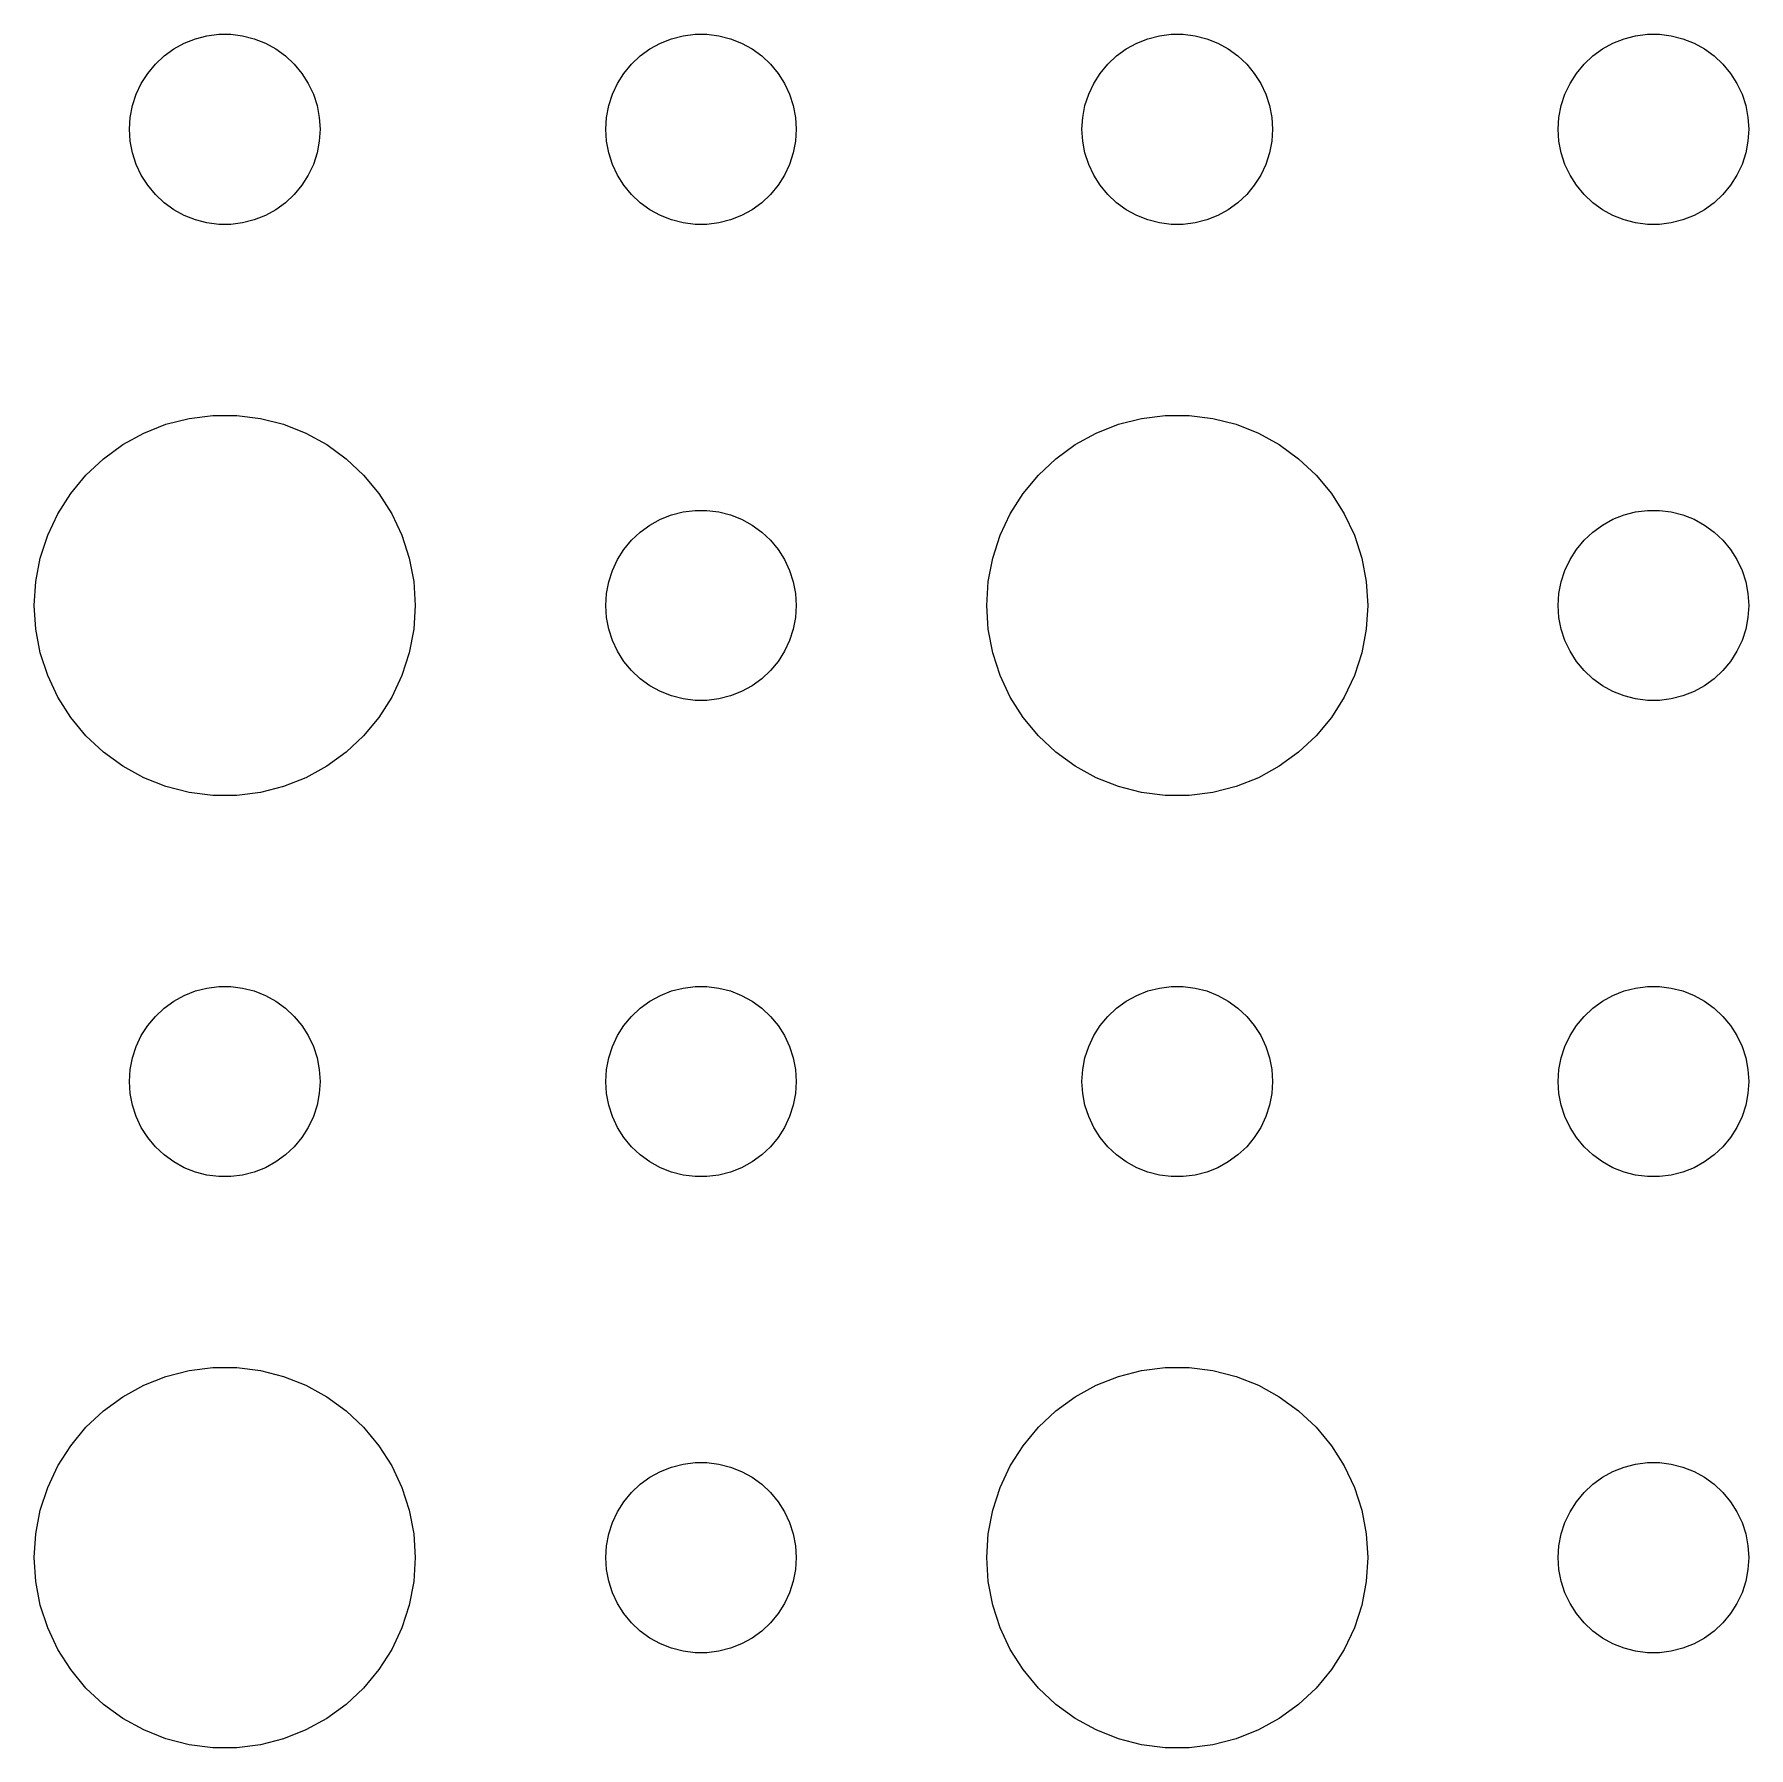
# Model space of a CAD drawing. Header units: metres. Extents: x -112 to 112, y -104 to 104.
# Drawn here: x -33 to -6, y 19.51 to 46.5 of the extents above; entities that cross this region are included whole.
import ezdxf

# ---------------------------------------------------------------- set-up
doc = ezdxf.new("R2010")
doc.units = ezdxf.units.M

msp = doc.modelspace()

# ---------------------------------------------------------------- linework, layer by layer
for p, q in [((-30.4635, 46.4266), (-30.2811, 46.4734)), ((-30.2811, 46.4734), (-30.0942, 46.497)), ((-30.0942, 46.497), (-29.9058, 46.497)), ((-29.9058, 46.497), (-29.7189, 46.4734)), ((-29.7189, 46.4734), (-29.5365, 46.4266)), ((-22.9635, 46.4266), (-22.7811, 46.4734)), ((-22.7811, 46.4734), (-22.5942, 46.497)), ((-22.5942, 46.497), (-22.4058, 46.497)), ((-22.4058, 46.497), (-22.2189, 46.4734)), ((-22.2189, 46.4734), (-22.0365, 46.4266)), ((-15.4635, 46.4266), (-15.2811, 46.4734)), ((-15.2811, 46.4734), (-15.0942, 46.497)), ((-15.0942, 46.497), (-14.9058, 46.497)), ((-14.9058, 46.497), (-14.7189, 46.4734)), ((-14.7189, 46.4734), (-14.5365, 46.4266)), ((-7.96352, 46.4266), (-7.78107, 46.4734)), ((-7.78107, 46.4734), (-7.59418, 46.497)), ((-7.59418, 46.497), (-7.40581, 46.497)), ((-7.40581, 46.497), (-7.21892, 46.4734)), ((-7.21892, 46.4734), (-7.03647, 46.4266)), ((-30.9561, 46.1558), (-30.8037, 46.2665)), ((-30.8037, 46.2665), (-30.6387, 46.3572)), ((-30.6387, 46.3572), (-30.4635, 46.4266)), ((-29.5365, 46.4266), (-29.3613, 46.3572)), ((-29.3613, 46.3572), (-29.1963, 46.2665)), ((-29.1963, 46.2665), (-29.0439, 46.1558)), ((-23.4561, 46.1558), (-23.3037, 46.2665)), ((-23.3037, 46.2665), (-23.1387, 46.3572)), ((-23.1387, 46.3572), (-22.9635, 46.4266)), ((-22.0365, 46.4266), (-21.8613, 46.3572)), ((-21.8613, 46.3572), (-21.6963, 46.2665)), ((-21.6963, 46.2665), (-21.5439, 46.1558)), ((-15.9561, 46.1558), (-15.8037, 46.2665)), ((-15.8037, 46.2665), (-15.6387, 46.3572)), ((-15.6387, 46.3572), (-15.4635, 46.4266)), ((-14.5365, 46.4266), (-14.3613, 46.3572)), ((-14.3613, 46.3572), (-14.1963, 46.2665)), ((-14.1963, 46.2665), (-14.0439, 46.1558)), ((-8.45613, 46.1558), (-8.30373, 46.2665)), ((-8.30373, 46.2665), (-8.13866, 46.3572)), ((-8.13866, 46.3572), (-7.96352, 46.4266)), ((-7.03647, 46.4266), (-6.86133, 46.3572)), ((-6.86133, 46.3572), (-6.69626, 46.2665)), ((-6.69626, 46.2665), (-6.54385, 46.1558)), ((-31.2135, 45.8817), (-31.0934, 46.0268)), ((-31.0934, 46.0268), (-30.9561, 46.1558)), ((-29.0439, 46.1558), (-28.9065, 46.0268)), ((-28.9065, 46.0268), (-28.7865, 45.8817)), ((-23.7135, 45.8817), (-23.5934, 46.0268)), ((-23.5934, 46.0268), (-23.4561, 46.1558)), ((-21.5439, 46.1558), (-21.4065, 46.0268)), ((-21.4065, 46.0268), (-21.2865, 45.8817)), ((-16.2135, 45.8817), (-16.0934, 46.0268)), ((-16.0934, 46.0268), (-15.9561, 46.1558)), ((-14.0439, 46.1558), (-13.9065, 46.0268)), ((-13.9065, 46.0268), (-13.7865, 45.8817)), ((-8.71352, 45.8817), (-8.59344, 46.0268)), ((-8.59344, 46.0268), (-8.45613, 46.1558)), ((-6.54385, 46.1558), (-6.40654, 46.0268)), ((-6.40654, 46.0268), (-6.28647, 45.8817)), ((-31.3947, 45.5522), (-31.3145, 45.7226)), ((-31.3145, 45.7226), (-31.2135, 45.8817)), ((-28.7865, 45.8817), (-28.6855, 45.7226)), ((-28.6855, 45.7226), (-28.6053, 45.5522)), ((-23.8947, 45.5522), (-23.8145, 45.7226)), ((-23.8145, 45.7226), (-23.7135, 45.8817)), ((-21.2865, 45.8817), (-21.1855, 45.7226)), ((-21.1855, 45.7226), (-21.1053, 45.5522)), ((-16.3947, 45.5522), (-16.3145, 45.7226)), ((-16.3145, 45.7226), (-16.2135, 45.8817)), ((-13.7865, 45.8817), (-13.6855, 45.7226)), ((-13.6855, 45.7226), (-13.6053, 45.5522)), ((-8.89465, 45.5522), (-8.81445, 45.7226)), ((-8.81445, 45.7226), (-8.71352, 45.8817)), ((-6.28647, 45.8817), (-6.18553, 45.7226)), ((-6.18553, 45.7226), (-6.10533, 45.5522)), ((-31.4882, 45.188), (-31.4529, 45.373)), ((-31.4529, 45.373), (-31.3947, 45.5522)), ((-28.6053, 45.5522), (-28.5471, 45.373)), ((-28.5471, 45.373), (-28.5118, 45.188)), ((-23.9882, 45.188), (-23.9529, 45.373)), ((-23.9529, 45.373), (-23.8947, 45.5522)), ((-21.1053, 45.5522), (-21.0471, 45.373)), ((-21.0471, 45.373), (-21.0118, 45.188)), ((-16.4882, 45.188), (-16.4529, 45.373)), ((-16.4529, 45.373), (-16.3947, 45.5522)), ((-13.6053, 45.5522), (-13.5471, 45.373)), ((-13.5471, 45.373), (-13.5118, 45.188)), ((-8.98816, 45.188), (-8.95287, 45.373)), ((-8.95287, 45.373), (-8.89465, 45.5522)), ((-6.10533, 45.5522), (-6.04712, 45.373)), ((-6.04712, 45.373), (-6.01183, 45.188)), ((-31.5, 45), (-31.4882, 45.188)), ((-28.5118, 45.188), (-28.5, 45)), ((-24, 45), (-23.9882, 45.188)), ((-21.0118, 45.188), (-21, 45)), ((-16.5, 45), (-16.4882, 45.188)), ((-13.5118, 45.188), (-13.5, 45)), ((-9, 45), (-8.98816, 45.188)), ((-6.01183, 45.188), (-6, 45)), ((-31.4882, 44.812), (-31.5, 45)), ((-28.5, 45), (-28.5118, 44.812)), ((-23.9882, 44.812), (-24, 45)), ((-21, 45), (-21.0118, 44.812)), ((-16.4882, 44.812), (-16.5, 45)), ((-13.5, 45), (-13.5118, 44.812)), ((-8.98816, 44.812), (-9, 45)), ((-6, 45), (-6.01183, 44.812)), ((-31.4529, 44.627), (-31.4882, 44.812)), ((-31.3947, 44.4478), (-31.4529, 44.627)), ((-28.5471, 44.627), (-28.6053, 44.4478)), ((-28.5118, 44.812), (-28.5471, 44.627)), ((-23.9529, 44.627), (-23.9882, 44.812)), ((-23.8947, 44.4478), (-23.9529, 44.627)), ((-21.0471, 44.627), (-21.1053, 44.4478)), ((-21.0118, 44.812), (-21.0471, 44.627)), ((-16.4529, 44.627), (-16.4882, 44.812)), ((-16.3947, 44.4478), (-16.4529, 44.627)), ((-13.5471, 44.627), (-13.6053, 44.4478)), ((-13.5118, 44.812), (-13.5471, 44.627)), ((-8.95287, 44.627), (-8.98816, 44.812)), ((-8.89465, 44.4478), (-8.95287, 44.627)), ((-6.04712, 44.627), (-6.10533, 44.4478)), ((-6.01183, 44.812), (-6.04712, 44.627)), ((-31.3145, 44.2774), (-31.3947, 44.4478)), ((-28.6053, 44.4478), (-28.6855, 44.2774)), ((-23.8145, 44.2774), (-23.8947, 44.4478)), ((-21.1053, 44.4478), (-21.1855, 44.2774)), ((-16.3145, 44.2774), (-16.3947, 44.4478)), ((-13.6053, 44.4478), (-13.6855, 44.2774)), ((-8.81445, 44.2774), (-8.89465, 44.4478)), ((-6.10533, 44.4478), (-6.18553, 44.2774)), ((-31.2135, 44.1183), (-31.3145, 44.2774)), ((-31.0934, 43.9732), (-31.2135, 44.1183)), ((-28.7865, 44.1183), (-28.9065, 43.9732)), ((-28.6855, 44.2774), (-28.7865, 44.1183)), ((-23.7135, 44.1183), (-23.8145, 44.2774)), ((-23.5934, 43.9732), (-23.7135, 44.1183)), ((-21.2865, 44.1183), (-21.4065, 43.9732)), ((-21.1855, 44.2774), (-21.2865, 44.1183)), ((-16.2135, 44.1183), (-16.3145, 44.2774)), ((-16.0934, 43.9732), (-16.2135, 44.1183)), ((-13.7865, 44.1183), (-13.9065, 43.9732)), ((-13.6855, 44.2774), (-13.7865, 44.1183)), ((-8.71352, 44.1183), (-8.81445, 44.2774)), ((-8.59344, 43.9732), (-8.71352, 44.1183)), ((-6.28647, 44.1183), (-6.40654, 43.9732)), ((-6.18553, 44.2774), (-6.28647, 44.1183)), ((-30.9561, 43.8442), (-31.0934, 43.9732)), ((-30.8037, 43.7335), (-30.9561, 43.8442)), ((-29.0439, 43.8442), (-29.1963, 43.7335)), ((-28.9065, 43.9732), (-29.0439, 43.8442)), ((-23.4561, 43.8442), (-23.5934, 43.9732)), ((-23.3037, 43.7335), (-23.4561, 43.8442)), ((-21.5439, 43.8442), (-21.6963, 43.7335)), ((-21.4065, 43.9732), (-21.5439, 43.8442)), ((-15.9561, 43.8442), (-16.0934, 43.9732)), ((-15.8037, 43.7335), (-15.9561, 43.8442)), ((-14.0439, 43.8442), (-14.1963, 43.7335)), ((-13.9065, 43.9732), (-14.0439, 43.8442)), ((-8.45613, 43.8442), (-8.59344, 43.9732)), ((-8.30373, 43.7335), (-8.45613, 43.8442)), ((-6.54385, 43.8442), (-6.69626, 43.7335)), ((-6.40654, 43.9732), (-6.54385, 43.8442)), ((-30.6387, 43.6428), (-30.8037, 43.7335)), ((-30.4635, 43.5734), (-30.6387, 43.6428)), ((-30.2811, 43.5266), (-30.4635, 43.5734)), ((-30.0942, 43.503), (-30.2811, 43.5266)), ((-29.9058, 43.503), (-30.0942, 43.503)), ((-29.7189, 43.5266), (-29.9058, 43.503)), ((-29.5365, 43.5734), (-29.7189, 43.5266)), ((-29.3613, 43.6428), (-29.5365, 43.5734)), ((-29.1963, 43.7335), (-29.3613, 43.6428)), ((-23.1387, 43.6428), (-23.3037, 43.7335)), ((-22.9635, 43.5734), (-23.1387, 43.6428)), ((-22.7811, 43.5266), (-22.9635, 43.5734)), ((-22.5942, 43.503), (-22.7811, 43.5266)), ((-22.4058, 43.503), (-22.5942, 43.503)), ((-22.2189, 43.5266), (-22.4058, 43.503)), ((-22.0365, 43.5734), (-22.2189, 43.5266)), ((-21.8613, 43.6428), (-22.0365, 43.5734)), ((-21.6963, 43.7335), (-21.8613, 43.6428)), ((-15.6387, 43.6428), (-15.8037, 43.7335)), ((-15.4635, 43.5734), (-15.6387, 43.6428)), ((-15.2811, 43.5266), (-15.4635, 43.5734)), ((-15.0942, 43.503), (-15.2811, 43.5266)), ((-14.9058, 43.503), (-15.0942, 43.503)), ((-14.7189, 43.5266), (-14.9058, 43.503)), ((-14.5365, 43.5734), (-14.7189, 43.5266)), ((-14.3613, 43.6428), (-14.5365, 43.5734)), ((-14.1963, 43.7335), (-14.3613, 43.6428)), ((-8.13866, 43.6428), (-8.30373, 43.7335)), ((-7.96352, 43.5734), (-8.13866, 43.6428)), ((-7.78107, 43.5266), (-7.96352, 43.5734)), ((-7.59418, 43.503), (-7.78107, 43.5266)), ((-7.40581, 43.503), (-7.59418, 43.503)), ((-7.21892, 43.5266), (-7.40581, 43.503)), ((-7.03647, 43.5734), (-7.21892, 43.5266)), ((-6.86133, 43.6428), (-7.03647, 43.5734)), ((-6.69626, 43.7335), (-6.86133, 43.6428)), ((-31.2773, 40.2145), (-30.927, 40.3532)), ((-30.927, 40.3532), (-30.5621, 40.4469)), ((-30.5621, 40.4469), (-30.1884, 40.4941)), ((-30.1884, 40.4941), (-29.8116, 40.4941)), ((-29.8116, 40.4941), (-29.4379, 40.4469)), ((-29.4379, 40.4469), (-29.0729, 40.3532)), ((-29.0729, 40.3532), (-28.7227, 40.2145)), ((-16.2773, 40.2145), (-15.927, 40.3532)), ((-15.927, 40.3532), (-15.5621, 40.4469)), ((-15.5621, 40.4469), (-15.1884, 40.4941)), ((-15.1884, 40.4941), (-14.8116, 40.4941)), ((-14.8116, 40.4941), (-14.4379, 40.4469)), ((-14.4379, 40.4469), (-14.0729, 40.3532)), ((-14.0729, 40.3532), (-13.7227, 40.2145)), ((-31.9123, 39.8115), (-31.6075, 40.033)), ((-31.6075, 40.033), (-31.2773, 40.2145)), ((-28.7227, 40.2145), (-28.3925, 40.033)), ((-28.3925, 40.033), (-28.0877, 39.8115)), ((-16.9123, 39.8115), (-16.6075, 40.033)), ((-16.6075, 40.033), (-16.2773, 40.2145)), ((-13.7227, 40.2145), (-13.3925, 40.033)), ((-13.3925, 40.033), (-13.0877, 39.8115)), ((-32.1869, 39.5536), (-31.9123, 39.8115)), ((-28.0877, 39.8115), (-27.8131, 39.5536)), ((-17.1869, 39.5536), (-16.9123, 39.8115)), ((-13.0877, 39.8115), (-12.8131, 39.5536)), ((-32.427, 39.2634), (-32.1869, 39.5536)), ((-27.8131, 39.5536), (-27.5729, 39.2634)), ((-17.427, 39.2634), (-17.1869, 39.5536)), ((-12.8131, 39.5536), (-12.5729, 39.2634)), ((-32.6289, 38.9453), (-32.427, 39.2634)), ((-27.5729, 39.2634), (-27.3711, 38.9453)), ((-17.6289, 38.9453), (-17.427, 39.2634)), ((-12.5729, 39.2634), (-12.3711, 38.9453)), ((-32.7893, 38.6044), (-32.6289, 38.9453)), ((-27.3711, 38.9453), (-27.2107, 38.6044)), ((-23.1387, 38.8572), (-22.9635, 38.9266)), ((-22.9635, 38.9266), (-22.7811, 38.9734)), ((-22.7811, 38.9734), (-22.5942, 38.997)), ((-22.5942, 38.997), (-22.4058, 38.997)), ((-22.4058, 38.997), (-22.2189, 38.9734)), ((-22.2189, 38.9734), (-22.0365, 38.9266)), ((-22.0365, 38.9266), (-21.8613, 38.8572)), ((-17.7893, 38.6044), (-17.6289, 38.9453)), ((-12.3711, 38.9453), (-12.2107, 38.6044)), ((-8.13866, 38.8572), (-7.96352, 38.9266)), ((-7.96352, 38.9266), (-7.78107, 38.9734)), ((-7.78107, 38.9734), (-7.59418, 38.997)), ((-7.59418, 38.997), (-7.40581, 38.997)), ((-7.40581, 38.997), (-7.21892, 38.9734)), ((-7.21892, 38.9734), (-7.03647, 38.9266)), ((-7.03647, 38.9266), (-6.86133, 38.8572)), ((-23.5934, 38.5268), (-23.4561, 38.6558)), ((-23.4561, 38.6558), (-23.3037, 38.7665)), ((-23.3037, 38.7665), (-23.1387, 38.8572)), ((-21.8613, 38.8572), (-21.6963, 38.7665)), ((-21.6963, 38.7665), (-21.5439, 38.6558)), ((-21.5439, 38.6558), (-21.4065, 38.5268)), ((-8.59344, 38.5268), (-8.45613, 38.6558)), ((-8.45613, 38.6558), (-8.30373, 38.7665)), ((-8.30373, 38.7665), (-8.13866, 38.8572)), ((-6.86133, 38.8572), (-6.69626, 38.7665)), ((-6.69626, 38.7665), (-6.54385, 38.6558)), ((-6.54385, 38.6558), (-6.40654, 38.5268)), ((-32.9057, 38.2461), (-32.7893, 38.6044)), ((-27.2107, 38.6044), (-27.0942, 38.2461)), ((-23.8145, 38.2226), (-23.7135, 38.3817)), ((-23.7135, 38.3817), (-23.5934, 38.5268)), ((-21.4065, 38.5268), (-21.2865, 38.3817)), ((-21.2865, 38.3817), (-21.1855, 38.2226)), ((-17.9057, 38.2461), (-17.7893, 38.6044)), ((-12.2107, 38.6044), (-12.0942, 38.2461)), ((-8.81445, 38.2226), (-8.71352, 38.3817)), ((-8.71352, 38.3817), (-8.59344, 38.5268)), ((-6.40654, 38.5268), (-6.28647, 38.3817)), ((-6.28647, 38.3817), (-6.18553, 38.2226)), ((-32.9763, 37.876), (-32.9057, 38.2461)), ((-27.0942, 38.2461), (-27.0237, 37.876)), ((-23.8947, 38.0522), (-23.8145, 38.2226)), ((-21.1855, 38.2226), (-21.1053, 38.0522)), ((-17.9763, 37.876), (-17.9057, 38.2461)), ((-12.0942, 38.2461), (-12.0237, 37.876)), ((-8.89465, 38.0522), (-8.81445, 38.2226)), ((-6.18553, 38.2226), (-6.10533, 38.0522)), ((-33, 37.5), (-32.9763, 37.876)), ((-27.0237, 37.876), (-27, 37.5)), ((-23.9882, 37.688), (-23.9529, 37.873)), ((-23.9529, 37.873), (-23.8947, 38.0522)), ((-21.1053, 38.0522), (-21.0471, 37.873)), ((-21.0471, 37.873), (-21.0118, 37.688)), ((-18, 37.5), (-17.9763, 37.876)), ((-12.0237, 37.876), (-12, 37.5)), ((-8.98816, 37.688), (-8.95287, 37.873)), ((-8.95287, 37.873), (-8.89465, 38.0522)), ((-6.10533, 38.0522), (-6.04712, 37.873)), ((-6.04712, 37.873), (-6.01183, 37.688)), ((-24, 37.5), (-23.9882, 37.688)), ((-21.0118, 37.688), (-21, 37.5)), ((-9, 37.5), (-8.98816, 37.688)), ((-6.01183, 37.688), (-6, 37.5)), ((-32.9763, 37.124), (-33, 37.5)), ((-27, 37.5), (-27.0237, 37.124)), ((-23.9882, 37.312), (-24, 37.5)), ((-23.9529, 37.127), (-23.9882, 37.312)), ((-21.0118, 37.312), (-21.0471, 37.127)), ((-21, 37.5), (-21.0118, 37.312)), ((-17.9763, 37.124), (-18, 37.5)), ((-12, 37.5), (-12.0237, 37.124)), ((-8.98816, 37.312), (-9, 37.5)), ((-8.95287, 37.127), (-8.98816, 37.312)), ((-6.01183, 37.312), (-6.04712, 37.127)), ((-6, 37.5), (-6.01183, 37.312)), ((-32.9057, 36.7539), (-32.9763, 37.124)), ((-27.0237, 37.124), (-27.0942, 36.7539)), ((-23.8947, 36.9478), (-23.9529, 37.127)), ((-21.0471, 37.127), (-21.1053, 36.9478)), ((-17.9057, 36.7539), (-17.9763, 37.124)), ((-12.0237, 37.124), (-12.0942, 36.7539)), ((-8.89465, 36.9478), (-8.95287, 37.127)), ((-6.04712, 37.127), (-6.10533, 36.9478)), ((-32.7893, 36.3956), (-32.9057, 36.7539)), ((-27.0942, 36.7539), (-27.2107, 36.3956)), ((-23.8145, 36.7774), (-23.8947, 36.9478)), ((-23.7135, 36.6183), (-23.8145, 36.7774)), ((-21.1855, 36.7774), (-21.2865, 36.6183)), ((-21.1053, 36.9478), (-21.1855, 36.7774)), ((-17.7893, 36.3956), (-17.9057, 36.7539)), ((-12.0942, 36.7539), (-12.2107, 36.3956)), ((-8.81445, 36.7774), (-8.89465, 36.9478)), ((-8.71352, 36.6183), (-8.81445, 36.7774)), ((-6.18553, 36.7774), (-6.28647, 36.6183)), ((-6.10533, 36.9478), (-6.18553, 36.7774)), ((-23.5934, 36.4732), (-23.7135, 36.6183)), ((-23.4561, 36.3442), (-23.5934, 36.4732)), ((-21.4065, 36.4732), (-21.5439, 36.3442)), ((-21.2865, 36.6183), (-21.4065, 36.4732)), ((-8.59344, 36.4732), (-8.71352, 36.6183)), ((-8.45613, 36.3442), (-8.59344, 36.4732)), ((-6.40654, 36.4732), (-6.54385, 36.3442)), ((-6.28647, 36.6183), (-6.40654, 36.4732)), ((-32.6289, 36.0547), (-32.7893, 36.3956)), ((-27.2107, 36.3956), (-27.3711, 36.0547)), ((-23.3037, 36.2335), (-23.4561, 36.3442)), ((-23.1387, 36.1428), (-23.3037, 36.2335)), ((-21.6963, 36.2335), (-21.8613, 36.1428)), ((-21.5439, 36.3442), (-21.6963, 36.2335)), ((-17.6289, 36.0547), (-17.7893, 36.3956)), ((-12.2107, 36.3956), (-12.3711, 36.0547)), ((-8.30373, 36.2335), (-8.45613, 36.3442)), ((-8.13866, 36.1428), (-8.30373, 36.2335)), ((-6.69626, 36.2335), (-6.86133, 36.1428)), ((-6.54385, 36.3442), (-6.69626, 36.2335)), ((-32.427, 35.7366), (-32.6289, 36.0547)), ((-27.3711, 36.0547), (-27.5729, 35.7366)), ((-22.9635, 36.0734), (-23.1387, 36.1428)), ((-22.7811, 36.0266), (-22.9635, 36.0734)), ((-22.5942, 36.003), (-22.7811, 36.0266)), ((-22.4058, 36.003), (-22.5942, 36.003)), ((-22.2189, 36.0266), (-22.4058, 36.003)), ((-22.0365, 36.0734), (-22.2189, 36.0266)), ((-21.8613, 36.1428), (-22.0365, 36.0734)), ((-17.427, 35.7366), (-17.6289, 36.0547)), ((-12.3711, 36.0547), (-12.5729, 35.7366)), ((-7.96352, 36.0734), (-8.13866, 36.1428)), ((-7.78107, 36.0266), (-7.96352, 36.0734)), ((-7.59418, 36.003), (-7.78107, 36.0266)), ((-7.40581, 36.003), (-7.59418, 36.003)), ((-7.21892, 36.0266), (-7.40581, 36.003)), ((-7.03647, 36.0734), (-7.21892, 36.0266)), ((-6.86133, 36.1428), (-7.03647, 36.0734)), ((-32.1869, 35.4464), (-32.427, 35.7366)), ((-27.5729, 35.7366), (-27.8131, 35.4464)), ((-17.1869, 35.4464), (-17.427, 35.7366)), ((-12.5729, 35.7366), (-12.8131, 35.4464)), ((-31.9123, 35.1885), (-32.1869, 35.4464)), ((-27.8131, 35.4464), (-28.0877, 35.1885)), ((-16.9123, 35.1885), (-17.1869, 35.4464)), ((-12.8131, 35.4464), (-13.0877, 35.1885)), ((-31.6075, 34.967), (-31.9123, 35.1885)), ((-28.0877, 35.1885), (-28.3925, 34.967)), ((-16.6075, 34.967), (-16.9123, 35.1885)), ((-13.0877, 35.1885), (-13.3925, 34.967)), ((-31.2773, 34.7855), (-31.6075, 34.967)), ((-28.3925, 34.967), (-28.7227, 34.7855)), ((-16.2773, 34.7855), (-16.6075, 34.967)), ((-13.3925, 34.967), (-13.7227, 34.7855)), ((-30.927, 34.6468), (-31.2773, 34.7855)), ((-30.5621, 34.5531), (-30.927, 34.6468)), ((-29.0729, 34.6468), (-29.4379, 34.5531)), ((-28.7227, 34.7855), (-29.0729, 34.6468)), ((-15.927, 34.6468), (-16.2773, 34.7855)), ((-15.5621, 34.5531), (-15.927, 34.6468)), ((-14.0729, 34.6468), (-14.4379, 34.5531)), ((-13.7227, 34.7855), (-14.0729, 34.6468)), ((-30.1884, 34.5059), (-30.5621, 34.5531)), ((-29.8116, 34.5059), (-30.1884, 34.5059)), ((-29.4379, 34.5531), (-29.8116, 34.5059)), ((-15.1884, 34.5059), (-15.5621, 34.5531)), ((-14.8116, 34.5059), (-15.1884, 34.5059)), ((-14.4379, 34.5531), (-14.8116, 34.5059)), ((-30.8037, 31.2665), (-30.6387, 31.3572)), ((-30.6387, 31.3572), (-30.4635, 31.4266)), ((-30.4635, 31.4266), (-30.2811, 31.4734)), ((-30.2811, 31.4734), (-30.0942, 31.497)), ((-30.0942, 31.497), (-29.9058, 31.497)), ((-29.9058, 31.497), (-29.7189, 31.4734)), ((-29.7189, 31.4734), (-29.5365, 31.4266)), ((-29.5365, 31.4266), (-29.3613, 31.3572)), ((-29.3613, 31.3572), (-29.1963, 31.2665)), ((-23.3037, 31.2665), (-23.1387, 31.3572)), ((-23.1387, 31.3572), (-22.9635, 31.4266)), ((-22.9635, 31.4266), (-22.7811, 31.4734)), ((-22.7811, 31.4734), (-22.5942, 31.497)), ((-22.5942, 31.497), (-22.4058, 31.497)), ((-22.4058, 31.497), (-22.2189, 31.4734)), ((-22.2189, 31.4734), (-22.0365, 31.4266)), ((-22.0365, 31.4266), (-21.8613, 31.3572)), ((-21.8613, 31.3572), (-21.6963, 31.2665)), ((-15.8037, 31.2665), (-15.6387, 31.3572)), ((-15.6387, 31.3572), (-15.4635, 31.4266)), ((-15.4635, 31.4266), (-15.2811, 31.4734)), ((-15.2811, 31.4734), (-15.0942, 31.497)), ((-15.0942, 31.497), (-14.9058, 31.497)), ((-14.9058, 31.497), (-14.7189, 31.4734)), ((-14.7189, 31.4734), (-14.5365, 31.4266)), ((-14.5365, 31.4266), (-14.3613, 31.3572)), ((-14.3613, 31.3572), (-14.1963, 31.2665)), ((-8.30373, 31.2665), (-8.13866, 31.3572)), ((-8.13866, 31.3572), (-7.96352, 31.4266)), ((-7.96352, 31.4266), (-7.78107, 31.4734)), ((-7.78107, 31.4734), (-7.59418, 31.497)), ((-7.59418, 31.497), (-7.40581, 31.497)), ((-7.40581, 31.497), (-7.21892, 31.4734)), ((-7.21892, 31.4734), (-7.03647, 31.4266)), ((-7.03647, 31.4266), (-6.86133, 31.3572)), ((-6.86133, 31.3572), (-6.69626, 31.2665)), ((-31.0934, 31.0268), (-30.9561, 31.1558)), ((-30.9561, 31.1558), (-30.8037, 31.2665)), ((-29.1963, 31.2665), (-29.0439, 31.1558)), ((-29.0439, 31.1558), (-28.9065, 31.0268)), ((-23.5934, 31.0268), (-23.4561, 31.1558)), ((-23.4561, 31.1558), (-23.3037, 31.2665)), ((-21.6963, 31.2665), (-21.5439, 31.1558)), ((-21.5439, 31.1558), (-21.4065, 31.0268)), ((-16.0934, 31.0268), (-15.9561, 31.1558)), ((-15.9561, 31.1558), (-15.8037, 31.2665)), ((-14.1963, 31.2665), (-14.0439, 31.1558)), ((-14.0439, 31.1558), (-13.9065, 31.0268)), ((-8.59344, 31.0268), (-8.45613, 31.1558)), ((-8.45613, 31.1558), (-8.30373, 31.2665)), ((-6.69626, 31.2665), (-6.54385, 31.1558)), ((-6.54385, 31.1558), (-6.40654, 31.0268)), ((-31.3145, 30.7226), (-31.2135, 30.8817)), ((-31.2135, 30.8817), (-31.0934, 31.0268)), ((-28.9065, 31.0268), (-28.7865, 30.8817)), ((-28.7865, 30.8817), (-28.6855, 30.7226)), ((-23.8145, 30.7226), (-23.7135, 30.8817)), ((-23.7135, 30.8817), (-23.5934, 31.0268)), ((-21.4065, 31.0268), (-21.2865, 30.8817)), ((-21.2865, 30.8817), (-21.1855, 30.7226)), ((-16.3145, 30.7226), (-16.2135, 30.8817)), ((-16.2135, 30.8817), (-16.0934, 31.0268)), ((-13.9065, 31.0268), (-13.7865, 30.8817)), ((-13.7865, 30.8817), (-13.6855, 30.7226)), ((-8.81445, 30.7226), (-8.71352, 30.8817)), ((-8.71352, 30.8817), (-8.59344, 31.0268)), ((-6.40654, 31.0268), (-6.28647, 30.8817)), ((-6.28647, 30.8817), (-6.18553, 30.7226)), ((-31.4529, 30.373), (-31.3947, 30.5522)), ((-31.3947, 30.5522), (-31.3145, 30.7226)), ((-28.6855, 30.7226), (-28.6053, 30.5522)), ((-28.6053, 30.5522), (-28.5471, 30.373)), ((-23.9529, 30.373), (-23.8947, 30.5522)), ((-23.8947, 30.5522), (-23.8145, 30.7226)), ((-21.1855, 30.7226), (-21.1053, 30.5522)), ((-21.1053, 30.5522), (-21.0471, 30.373)), ((-16.4529, 30.373), (-16.3947, 30.5522)), ((-16.3947, 30.5522), (-16.3145, 30.7226)), ((-13.6855, 30.7226), (-13.6053, 30.5522)), ((-13.6053, 30.5522), (-13.5471, 30.373)), ((-8.95287, 30.373), (-8.89465, 30.5522)), ((-8.89465, 30.5522), (-8.81445, 30.7226)), ((-6.18553, 30.7226), (-6.10533, 30.5522)), ((-6.10533, 30.5522), (-6.04712, 30.373)), ((-31.4882, 30.188), (-31.4529, 30.373)), ((-28.5471, 30.373), (-28.5118, 30.188)), ((-23.9882, 30.188), (-23.9529, 30.373)), ((-21.0471, 30.373), (-21.0118, 30.188)), ((-16.4882, 30.188), (-16.4529, 30.373)), ((-13.5471, 30.373), (-13.5118, 30.188)), ((-8.98816, 30.188), (-8.95287, 30.373)), ((-6.04712, 30.373), (-6.01183, 30.188)), ((-31.5, 30), (-31.4882, 30.188)), ((-31.4882, 29.812), (-31.5, 30)), ((-28.5118, 30.188), (-28.5, 30)), ((-28.5, 30), (-28.5118, 29.812)), ((-24, 30), (-23.9882, 30.188)), ((-23.9882, 29.812), (-24, 30)), ((-21.0118, 30.188), (-21, 30)), ((-21, 30), (-21.0118, 29.812)), ((-16.5, 30), (-16.4882, 30.188)), ((-16.4882, 29.812), (-16.5, 30)), ((-13.5118, 30.188), (-13.5, 30)), ((-13.5, 30), (-13.5118, 29.812)), ((-9, 30), (-8.98816, 30.188)), ((-8.98816, 29.812), (-9, 30)), ((-6.01183, 30.188), (-6, 30)), ((-6, 30), (-6.01183, 29.812)), ((-31.4529, 29.627), (-31.4882, 29.812)), ((-28.5118, 29.812), (-28.5471, 29.627)), ((-23.9529, 29.627), (-23.9882, 29.812)), ((-21.0118, 29.812), (-21.0471, 29.627)), ((-16.4529, 29.627), (-16.4882, 29.812)), ((-13.5118, 29.812), (-13.5471, 29.627)), ((-8.95287, 29.627), (-8.98816, 29.812)), ((-6.01183, 29.812), (-6.04712, 29.627)), ((-31.3947, 29.4478), (-31.4529, 29.627)), ((-31.3145, 29.2774), (-31.3947, 29.4478)), ((-28.6053, 29.4478), (-28.6855, 29.2774)), ((-28.5471, 29.627), (-28.6053, 29.4478)), ((-23.8947, 29.4478), (-23.9529, 29.627)), ((-23.8145, 29.2774), (-23.8947, 29.4478)), ((-21.1053, 29.4478), (-21.1855, 29.2774)), ((-21.0471, 29.627), (-21.1053, 29.4478)), ((-16.3947, 29.4478), (-16.4529, 29.627)), ((-16.3145, 29.2774), (-16.3947, 29.4478)), ((-13.6053, 29.4478), (-13.6855, 29.2774)), ((-13.5471, 29.627), (-13.6053, 29.4478)), ((-8.89465, 29.4478), (-8.95287, 29.627)), ((-8.81445, 29.2774), (-8.89465, 29.4478)), ((-6.10533, 29.4478), (-6.18553, 29.2774)), ((-6.04712, 29.627), (-6.10533, 29.4478)), ((-31.2135, 29.1183), (-31.3145, 29.2774)), ((-28.6855, 29.2774), (-28.7865, 29.1183)), ((-23.7135, 29.1183), (-23.8145, 29.2774)), ((-21.1855, 29.2774), (-21.2865, 29.1183)), ((-16.2135, 29.1183), (-16.3145, 29.2774)), ((-13.6855, 29.2774), (-13.7865, 29.1183)), ((-8.71352, 29.1183), (-8.81445, 29.2774)), ((-6.18553, 29.2774), (-6.28647, 29.1183)), ((-31.0934, 28.9732), (-31.2135, 29.1183)), ((-30.9561, 28.8442), (-31.0934, 28.9732)), ((-28.9065, 28.9732), (-29.0439, 28.8442)), ((-28.7865, 29.1183), (-28.9065, 28.9732)), ((-23.5934, 28.9732), (-23.7135, 29.1183)), ((-23.4561, 28.8442), (-23.5934, 28.9732)), ((-21.4065, 28.9732), (-21.5439, 28.8442)), ((-21.2865, 29.1183), (-21.4065, 28.9732)), ((-16.0934, 28.9732), (-16.2135, 29.1183)), ((-15.9561, 28.8442), (-16.0934, 28.9732)), ((-13.9065, 28.9732), (-14.0439, 28.8442)), ((-13.7865, 29.1183), (-13.9065, 28.9732)), ((-8.59344, 28.9732), (-8.71352, 29.1183)), ((-8.45613, 28.8442), (-8.59344, 28.9732)), ((-6.40654, 28.9732), (-6.54385, 28.8442)), ((-6.28647, 29.1183), (-6.40654, 28.9732)), ((-30.8037, 28.7335), (-30.9561, 28.8442)), ((-30.6387, 28.6427), (-30.8037, 28.7335)), ((-30.4635, 28.5734), (-30.6387, 28.6427)), ((-29.3613, 28.6427), (-29.5365, 28.5734)), ((-29.1963, 28.7335), (-29.3613, 28.6427)), ((-29.0439, 28.8442), (-29.1963, 28.7335)), ((-23.3037, 28.7335), (-23.4561, 28.8442)), ((-23.1387, 28.6427), (-23.3037, 28.7335)), ((-22.9635, 28.5734), (-23.1387, 28.6427)), ((-21.8613, 28.6427), (-22.0365, 28.5734)), ((-21.6963, 28.7335), (-21.8613, 28.6427)), ((-21.5439, 28.8442), (-21.6963, 28.7335)), ((-15.8037, 28.7335), (-15.9561, 28.8442)), ((-15.6387, 28.6427), (-15.8037, 28.7335)), ((-15.4635, 28.5734), (-15.6387, 28.6427)), ((-14.3613, 28.6427), (-14.5365, 28.5734)), ((-14.1963, 28.7335), (-14.3613, 28.6427)), ((-14.0439, 28.8442), (-14.1963, 28.7335)), ((-8.30373, 28.7335), (-8.45613, 28.8442)), ((-8.13866, 28.6427), (-8.30373, 28.7335)), ((-7.96352, 28.5734), (-8.13866, 28.6427)), ((-6.86133, 28.6427), (-7.03647, 28.5734)), ((-6.69626, 28.7335), (-6.86133, 28.6427)), ((-6.54385, 28.8442), (-6.69626, 28.7335)), ((-30.2811, 28.5266), (-30.4635, 28.5734)), ((-30.0942, 28.503), (-30.2811, 28.5266)), ((-29.9058, 28.503), (-30.0942, 28.503)), ((-29.7189, 28.5266), (-29.9058, 28.503)), ((-29.5365, 28.5734), (-29.7189, 28.5266)), ((-22.7811, 28.5266), (-22.9635, 28.5734)), ((-22.5942, 28.503), (-22.7811, 28.5266)), ((-22.4058, 28.503), (-22.5942, 28.503)), ((-22.2189, 28.5266), (-22.4058, 28.503)), ((-22.0365, 28.5734), (-22.2189, 28.5266)), ((-15.2811, 28.5266), (-15.4635, 28.5734)), ((-15.0942, 28.503), (-15.2811, 28.5266)), ((-14.9058, 28.503), (-15.0942, 28.503)), ((-14.7189, 28.5266), (-14.9058, 28.503)), ((-14.5365, 28.5734), (-14.7189, 28.5266)), ((-7.78107, 28.5266), (-7.96352, 28.5734)), ((-7.59418, 28.503), (-7.78107, 28.5266)), ((-7.40581, 28.503), (-7.59418, 28.503)), ((-7.21892, 28.5266), (-7.40581, 28.503)), ((-7.03647, 28.5734), (-7.21892, 28.5266)), ((-30.927, 25.3532), (-30.5621, 25.4469)), ((-30.5621, 25.4469), (-30.1884, 25.4941)), ((-30.1884, 25.4941), (-29.8116, 25.4941)), ((-29.8116, 25.4941), (-29.4379, 25.4469)), ((-29.4379, 25.4469), (-29.0729, 25.3532)), ((-15.927, 25.3532), (-15.5621, 25.4469)), ((-15.5621, 25.4469), (-15.1884, 25.4941)), ((-15.1884, 25.4941), (-14.8116, 25.4941)), ((-14.8116, 25.4941), (-14.4379, 25.4469)), ((-14.4379, 25.4469), (-14.0729, 25.3532)), ((-31.6075, 25.033), (-31.2773, 25.2145)), ((-31.2773, 25.2145), (-30.927, 25.3532)), ((-29.0729, 25.3532), (-28.7227, 25.2145)), ((-28.7227, 25.2145), (-28.3925, 25.033)), ((-16.6075, 25.033), (-16.2773, 25.2145)), ((-16.2773, 25.2145), (-15.927, 25.3532)), ((-14.0729, 25.3532), (-13.7227, 25.2145)), ((-13.7227, 25.2145), (-13.3925, 25.033)), ((-31.9123, 24.8115), (-31.6075, 25.033)), ((-28.3925, 25.033), (-28.0877, 24.8115)), ((-16.9123, 24.8115), (-16.6075, 25.033)), ((-13.3925, 25.033), (-13.0877, 24.8115)), ((-32.1869, 24.5536), (-31.9123, 24.8115)), ((-28.0877, 24.8115), (-27.8131, 24.5536)), ((-17.1869, 24.5536), (-16.9123, 24.8115)), ((-13.0877, 24.8115), (-12.8131, 24.5536)), ((-32.427, 24.2634), (-32.1869, 24.5536)), ((-27.8131, 24.5536), (-27.5729, 24.2634)), ((-17.427, 24.2634), (-17.1869, 24.5536)), ((-12.8131, 24.5536), (-12.5729, 24.2634)), ((-32.6289, 23.9453), (-32.427, 24.2634)), ((-27.5729, 24.2634), (-27.3711, 23.9453)), ((-17.6289, 23.9453), (-17.427, 24.2634)), ((-12.5729, 24.2634), (-12.3711, 23.9453)), ((-32.7893, 23.6044), (-32.6289, 23.9453)), ((-27.3711, 23.9453), (-27.2107, 23.6044)), ((-23.4561, 23.6558), (-23.3037, 23.7665)), ((-23.3037, 23.7665), (-23.1387, 23.8572)), ((-23.1387, 23.8572), (-22.9635, 23.9266)), ((-22.9635, 23.9266), (-22.7811, 23.9734)), ((-22.7811, 23.9734), (-22.5942, 23.997)), ((-22.5942, 23.997), (-22.4058, 23.997)), ((-22.4058, 23.997), (-22.2189, 23.9734)), ((-22.2189, 23.9734), (-22.0365, 23.9266)), ((-22.0365, 23.9266), (-21.8613, 23.8572)), ((-21.8613, 23.8572), (-21.6963, 23.7665)), ((-21.6963, 23.7665), (-21.5439, 23.6558)), ((-17.7893, 23.6044), (-17.6289, 23.9453)), ((-12.3711, 23.9453), (-12.2107, 23.6044)), ((-8.45613, 23.6558), (-8.30373, 23.7665)), ((-8.30373, 23.7665), (-8.13866, 23.8572)), ((-8.13866, 23.8572), (-7.96352, 23.9266)), ((-7.96352, 23.9266), (-7.78107, 23.9734)), ((-7.78107, 23.9734), (-7.59418, 23.997)), ((-7.59418, 23.997), (-7.40581, 23.997)), ((-7.40581, 23.997), (-7.21892, 23.9734)), ((-7.21892, 23.9734), (-7.03647, 23.9266)), ((-7.03647, 23.9266), (-6.86133, 23.8572)), ((-6.86133, 23.8572), (-6.69626, 23.7665)), ((-6.69626, 23.7665), (-6.54385, 23.6558)), ((-32.9057, 23.2461), (-32.7893, 23.6044)), ((-27.2107, 23.6044), (-27.0942, 23.2461)), ((-23.7135, 23.3817), (-23.5934, 23.5268)), ((-23.5934, 23.5268), (-23.4561, 23.6558)), ((-21.5439, 23.6558), (-21.4065, 23.5268)), ((-21.4065, 23.5268), (-21.2865, 23.3817)), ((-17.9057, 23.2461), (-17.7893, 23.6044)), ((-12.2107, 23.6044), (-12.0942, 23.2461)), ((-8.71352, 23.3817), (-8.59344, 23.5268)), ((-8.59344, 23.5268), (-8.45613, 23.6558)), ((-6.54385, 23.6558), (-6.40654, 23.5268)), ((-6.40654, 23.5268), (-6.28647, 23.3817)), ((-32.9763, 22.876), (-32.9057, 23.2461)), ((-27.0942, 23.2461), (-27.0237, 22.876)), ((-23.8947, 23.0522), (-23.8145, 23.2226)), ((-23.8145, 23.2226), (-23.7135, 23.3817)), ((-21.2865, 23.3817), (-21.1855, 23.2226)), ((-21.1855, 23.2226), (-21.1053, 23.0522)), ((-17.9763, 22.876), (-17.9057, 23.2461)), ((-12.0942, 23.2461), (-12.0237, 22.876)), ((-8.89465, 23.0522), (-8.81445, 23.2226)), ((-8.81445, 23.2226), (-8.71352, 23.3817)), ((-6.28647, 23.3817), (-6.18553, 23.2226)), ((-6.18553, 23.2226), (-6.10533, 23.0522)), ((-23.9529, 22.873), (-23.8947, 23.0522)), ((-21.1053, 23.0522), (-21.0471, 22.873)), ((-8.95287, 22.873), (-8.89465, 23.0522)), ((-6.10533, 23.0522), (-6.04712, 22.873)), ((-33, 22.5), (-32.9763, 22.876)), ((-27.0237, 22.876), (-27, 22.5)), ((-24, 22.5), (-23.9882, 22.688)), ((-23.9882, 22.688), (-23.9529, 22.873)), ((-21.0471, 22.873), (-21.0118, 22.688)), ((-21.0118, 22.688), (-21, 22.5)), ((-18, 22.5), (-17.9763, 22.876)), ((-12.0237, 22.876), (-12, 22.5)), ((-9, 22.5), (-8.98816, 22.688)), ((-8.98816, 22.688), (-8.95287, 22.873)), ((-6.04712, 22.873), (-6.01183, 22.688)), ((-6.01183, 22.688), (-6, 22.5)), ((-32.9763, 22.124), (-33, 22.5)), ((-27, 22.5), (-27.0237, 22.124)), ((-23.9882, 22.312), (-24, 22.5)), ((-21, 22.5), (-21.0118, 22.312)), ((-17.9763, 22.124), (-18, 22.5)), ((-12, 22.5), (-12.0237, 22.124)), ((-8.98816, 22.312), (-9, 22.5)), ((-6, 22.5), (-6.01183, 22.312)), ((-23.9529, 22.127), (-23.9882, 22.312)), ((-21.0118, 22.312), (-21.0471, 22.127)), ((-8.95287, 22.127), (-8.98816, 22.312)), ((-6.01183, 22.312), (-6.04712, 22.127)), ((-32.9057, 21.7539), (-32.9763, 22.124)), ((-27.0237, 22.124), (-27.0942, 21.7539)), ((-23.8947, 21.9478), (-23.9529, 22.127)), ((-23.8145, 21.7774), (-23.8947, 21.9478)), ((-21.1053, 21.9478), (-21.1855, 21.7774)), ((-21.0471, 22.127), (-21.1053, 21.9478)), ((-17.9057, 21.7539), (-17.9763, 22.124)), ((-12.0237, 22.124), (-12.0942, 21.7539)), ((-8.89465, 21.9478), (-8.95287, 22.127)), ((-8.81445, 21.7774), (-8.89465, 21.9478)), ((-6.10533, 21.9478), (-6.18553, 21.7774)), ((-6.04712, 22.127), (-6.10533, 21.9478)), ((-32.7893, 21.3956), (-32.9057, 21.7539)), ((-27.0942, 21.7539), (-27.2107, 21.3956)), ((-23.7135, 21.6183), (-23.8145, 21.7774)), ((-23.5934, 21.4732), (-23.7135, 21.6183)), ((-21.2865, 21.6183), (-21.4065, 21.4732)), ((-21.1855, 21.7774), (-21.2865, 21.6183)), ((-17.7893, 21.3956), (-17.9057, 21.7539)), ((-12.0942, 21.7539), (-12.2107, 21.3956)), ((-8.71352, 21.6183), (-8.81445, 21.7774)), ((-8.59344, 21.4732), (-8.71352, 21.6183)), ((-6.28647, 21.6183), (-6.40654, 21.4732)), ((-6.18553, 21.7774), (-6.28647, 21.6183)), ((-32.6289, 21.0547), (-32.7893, 21.3956)), ((-27.2107, 21.3956), (-27.3711, 21.0547)), ((-23.4561, 21.3442), (-23.5934, 21.4732)), ((-23.3037, 21.2335), (-23.4561, 21.3442)), ((-21.5439, 21.3442), (-21.6963, 21.2335)), ((-21.4065, 21.4732), (-21.5439, 21.3442)), ((-17.6289, 21.0547), (-17.7893, 21.3956)), ((-12.2107, 21.3956), (-12.3711, 21.0547)), ((-8.45613, 21.3442), (-8.59344, 21.4732)), ((-8.30373, 21.2335), (-8.45613, 21.3442)), ((-6.54385, 21.3442), (-6.69626, 21.2335)), ((-6.40654, 21.4732), (-6.54385, 21.3442)), ((-23.1387, 21.1427), (-23.3037, 21.2335)), ((-22.9635, 21.0734), (-23.1387, 21.1427)), ((-22.7811, 21.0266), (-22.9635, 21.0734)), ((-22.0365, 21.0734), (-22.2189, 21.0266)), ((-21.8613, 21.1427), (-22.0365, 21.0734)), ((-21.6963, 21.2335), (-21.8613, 21.1427)), ((-8.13866, 21.1427), (-8.30373, 21.2335)), ((-7.96352, 21.0734), (-8.13866, 21.1427)), ((-7.78107, 21.0266), (-7.96352, 21.0734)), ((-7.03647, 21.0734), (-7.21892, 21.0266)), ((-6.86133, 21.1427), (-7.03647, 21.0734)), ((-6.69626, 21.2335), (-6.86133, 21.1427)), ((-32.427, 20.7366), (-32.6289, 21.0547)), ((-27.3711, 21.0547), (-27.5729, 20.7366)), ((-22.5942, 21.003), (-22.7811, 21.0266)), ((-22.4058, 21.003), (-22.5942, 21.003)), ((-22.2189, 21.0266), (-22.4058, 21.003)), ((-17.427, 20.7366), (-17.6289, 21.0547)), ((-12.3711, 21.0547), (-12.5729, 20.7366)), ((-7.59418, 21.003), (-7.78107, 21.0266)), ((-7.40581, 21.003), (-7.59418, 21.003)), ((-7.21892, 21.0266), (-7.40581, 21.003)), ((-32.1869, 20.4464), (-32.427, 20.7366)), ((-27.5729, 20.7366), (-27.8131, 20.4464)), ((-17.1869, 20.4464), (-17.427, 20.7366)), ((-12.5729, 20.7366), (-12.8131, 20.4464)), ((-31.9123, 20.1884), (-32.1869, 20.4464)), ((-27.8131, 20.4464), (-28.0877, 20.1884)), ((-16.9123, 20.1884), (-17.1869, 20.4464)), ((-12.8131, 20.4464), (-13.0877, 20.1884)), ((-31.6075, 19.967), (-31.9123, 20.1884)), ((-28.0877, 20.1884), (-28.3925, 19.967)), ((-16.6075, 19.967), (-16.9123, 20.1884)), ((-13.0877, 20.1884), (-13.3925, 19.967)), ((-31.2773, 19.7855), (-31.6075, 19.967)), ((-30.927, 19.6468), (-31.2773, 19.7855)), ((-28.7227, 19.7855), (-29.0729, 19.6468)), ((-28.3925, 19.967), (-28.7227, 19.7855)), ((-16.2773, 19.7855), (-16.6075, 19.967)), ((-15.927, 19.6468), (-16.2773, 19.7855)), ((-13.7227, 19.7855), (-14.0729, 19.6468)), ((-13.3925, 19.967), (-13.7227, 19.7855)), ((-30.5621, 19.5531), (-30.927, 19.6468)), ((-30.1884, 19.5059), (-30.5621, 19.5531)), ((-29.8116, 19.5059), (-30.1884, 19.5059)), ((-29.4379, 19.5531), (-29.8116, 19.5059)), ((-29.0729, 19.6468), (-29.4379, 19.5531)), ((-15.5621, 19.5531), (-15.927, 19.6468)), ((-15.1884, 19.5059), (-15.5621, 19.5531)), ((-14.8116, 19.5059), (-15.1884, 19.5059)), ((-14.4379, 19.5531), (-14.8116, 19.5059)), ((-14.0729, 19.6468), (-14.4379, 19.5531))]:
    msp.add_line(p, q)

doc.saveas('drawing.dxf')
